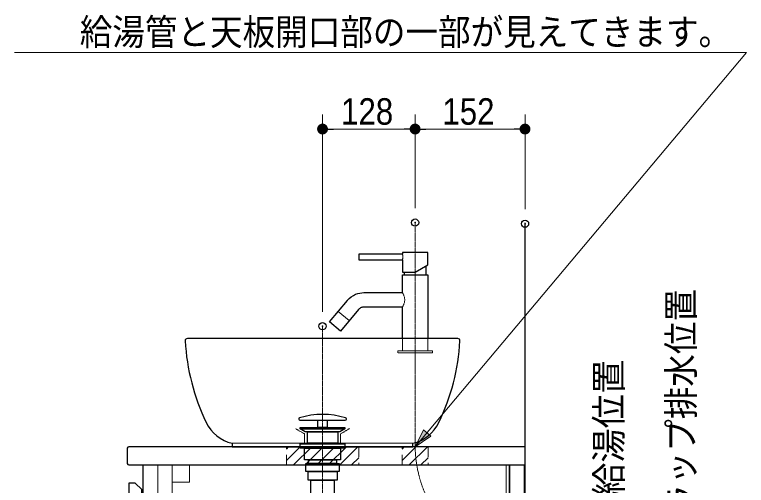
# Model space of a CAD drawing. Units: millimetres, scale not verified. Extents: x -6062 to 6062, y -3045 to 3045.
# Drawn here: x -3978 to -2966, y -1433 to -782 of the extents above; entities that cross this region are included whole.
import ezdxf
from ezdxf.enums import TextEntityAlignment as Align

# ---------------------------------------------------------------- set-up
doc = ezdxf.new("R2010")
doc.units = ezdxf.units.MM
doc.header["$LTSCALE"] = 20
doc.header["$PDMODE"] = 32
doc.header["$PDSIZE"] = 10
doc.linetypes.add('USER1', pattern=[1.11, 0.71, -0.4])
doc.linetypes.add('USER2', pattern=[2.91, 1.76, -0.4, 0.35, -0.4])
for name, color, linetype, lineweight in [('0-1_2寸法-2', 7, 'Continuous', 15), ('0-2_0', 7, 'Continuous', 25), ('0-4_2寸法-1', 7, 'Continuous', 15), ('0-5_5ボウル・キャビネット', 7, 'Continuous', 15), ('0-6_2寸法-3', 7, 'Continuous', 15), ('0-8_4給排水', 7, 'Continuous', 30)]:
    doc.layers.add(name, color=color, linetype=linetype, lineweight=lineweight)
doc.layers.add('0-3_Defpoints', color=7, linetype='Continuous')
doc.styles.add('ＭＳ Ｐゴシック', font='')
doc.styles.get('ＭＳ Ｐゴシック').set_extended_font_data('MS PGothic')

# ---------------------------------------------------------------- blocks, each defined once
blk = doc.blocks.new('グループ-8')
at = {"layer": '0-5_5ボウル・キャビネット', "lineweight": 30}
blk.add_line((-40700, -27640), (-40700, -28060), dxfattribs=at)
blk.add_lwpolyline([(-40660, -28100), (-29700, -28100), (-29700, -27600), (-40660, -27600)], dxfattribs=at)
for points in [[(-40260, -28100), (-29720, -28100), (-29720, -41400), (-40260, -41400)], [(-40660, -40520), (-40580, -40600), (-40300, -40600), (-40300, -28780), (-40480, -28600), (-40660, -28600)]]:
    blk.add_lwpolyline(points, close=True, dxfattribs=at)
for centre, start, end in [((-40660, -27640), 90, 180), ((-40660, -28060), 180, 270)]:
    blk.add_arc(centre, 40, start, end, dxfattribs=at)
blk = doc.blocks.new('グループ-9')
at = {"layer": '0-5_5ボウル・キャビネット', "linetype": 'USER1'}
for p, q in [((-30220, -41400), (-30220, -28100)), ((-30120, -41400), (-30120, -28100)), ((-37920, -39600), (-30920, -39600))]:
    blk.add_line(p, q, dxfattribs=at)
for points in [[(-39860, -28100), (-39460, -28100), (-39460, -29700), (-39860, -29700)], [(-39460, -28100), (-38980, -28100), (-38980, -28580), (-39460, -28580)], [(-30220, -28100), (-30140, -28100), (-30140, -41360), (-30220, -41360)], [(-39900, -29475), (-40040, -29475), (-40040, -29235), (-39900, -29235), (-39900, -29115), (-40340, -29115), (-40340, -29595), (-39900, -29595)], [(-30120, -29100), (-29760, -29100), (-29760, -30700), (-30120, -30700)], [(-40040, -29235), (-39910, -29235), (-39910, -29475), (-40040, -29475)], [(-30120, -36600), (-29760, -36600), (-29760, -38200), (-30120, -38200)], [(-40260, -39600), (-37920, -39600), (-37920, -39280), (-38220, -39280), (-38220, -39200), (-40260, -39200)], [(-38210, -39200), (-30630, -39200), (-30630, -39280), (-38210, -39280)], [(-30620, -39280), (-30920, -39280), (-30920, -39600), (-30220, -39600), (-30220, -39200), (-30620, -39200)], [(-30120, -39200), (-29760, -39200), (-29760, -41360), (-30120, -41360)], [(-39660, -39600), (-39260, -39600), (-39260, -41360), (-39620, -41360), (-39660, -41320)], [(-39260, -39600), (-38780, -39600), (-38780, -40080), (-39260, -40080)], [(-39900, -40065), (-40040, -40065), (-40040, -39825), (-39900, -39825), (-39900, -39705), (-40340, -39705), (-40340, -40185), (-39900, -40185)], [(-40040, -39825), (-39910, -39825), (-39910, -40065), (-40040, -40065)]]:
    blk.add_lwpolyline(points, close=True, dxfattribs=at)
blk = doc.blocks.new('グループ-11')
at = {"layer": '0-5_5ボウル・キャビネット', "lineweight": 30}
blk.add_lwpolyline([(-41700, -41400), (-29700, -41400), (-29700, -21400)], dxfattribs=at)
at = {"layer": '0-5_5ボウル・キャビネット'}
for name in ['グループ-8', 'グループ-9']:
    blk.add_blockref(name, (0, 0), dxfattribs=at)
blk = doc.blocks.new('_Dot')
at = {"layer": '0-2_0'}
blk.add_line((-10, 0), (-20, 0), dxfattribs=at)
for points in [[(0, 0), (-10, 0), (-9.92, 1.25)], [(0, 0), (-9.92, -1.25), (-10, 0)], [(0, 0), (-9.92, 1.25), (-9.69, 2.49)], [(0, 0), (-9.69, -2.49), (-9.92, -1.25)], [(0, 0), (-9.69, 2.49), (-9.3, 3.68)], [(0, 0), (-9.3, -3.68), (-9.69, -2.49)], [(0, 0), (-9.3, 3.68), (-8.76, 4.82)], [(0, 0), (-8.76, -4.82), (-9.3, -3.68)], [(0, 0), (-8.76, 4.82), (-8.09, 5.88)], [(0, 0), (-8.09, -5.88), (-8.76, -4.82)], [(0, 0), (-8.09, 5.88), (-7.29, 6.85)], [(0, 0), (-7.29, -6.85), (-8.09, -5.88)], [(0, 0), (-7.29, 6.85), (-6.37, 7.71)], [(0, 0), (-6.37, -7.71), (-7.29, -6.85)], [(0, 0), (-6.37, 7.71), (-5.36, 8.44)], [(0, 0), (-5.36, -8.44), (-6.37, -7.71)], [(0, 0), (-5.36, 8.44), (-4.26, 9.05)], [(0, 0), (-4.26, -9.05), (-5.36, -8.44)], [(0, 0), (-4.26, 9.05), (-3.09, 9.51)], [(0, 0), (-3.09, -9.51), (-4.26, -9.05)], [(0, 0), (-3.09, 9.51), (-1.87, 9.82)], [(0, 0), (-1.87, -9.82), (-3.09, -9.51)], [(0, 0), (-1.87, 9.82), (-0.63, 9.98)], [(0, 0), (-0.63, -9.98), (-1.87, -9.82)], [(0, 0), (-0.63, 9.98), (0.63, 9.98)], [(0, 0), (0.63, -9.98), (-0.63, -9.98)], [(0, 0), (0.63, 9.98), (1.87, 9.82)], [(0, 0), (1.87, 9.82), (3.09, 9.51)], [(0, 0), (3.09, 9.51), (4.26, 9.05)], [(0, 0), (4.26, 9.05), (5.36, 8.44)], [(0, 0), (5.36, 8.44), (6.37, 7.71)], [(0, 0), (6.37, 7.71), (7.29, 6.85)], [(0, 0), (7.29, 6.85), (8.09, 5.88)], [(0, 0), (8.09, 5.88), (8.76, 4.82)], [(0, 0), (8.76, 4.82), (9.3, 3.68)], [(0, 0), (9.3, 3.68), (9.69, 2.49)], [(0, 0), (9.69, 2.49), (9.92, 1.25)], [(0, 0), (9.92, 1.25), (10, 0)], [(0, 0), (1.87, -9.82), (0.63, -9.98)], [(0, 0), (3.09, -9.51), (1.87, -9.82)], [(0, 0), (4.26, -9.05), (3.09, -9.51)], [(0, 0), (5.36, -8.44), (4.26, -9.05)], [(0, 0), (6.37, -7.71), (5.36, -8.44)], [(0, 0), (7.29, -6.85), (6.37, -7.71)], [(0, 0), (8.09, -5.88), (7.29, -6.85)], [(0, 0), (8.76, -4.82), (8.09, -5.88)], [(0, 0), (9.3, -3.68), (8.76, -4.82)], [(0, 0), (9.69, -2.49), (9.3, -3.68)], [(0, 0), (9.92, -1.25), (9.69, -2.49)], [(0, 0), (10, 0), (9.92, -1.25)]]:
    blk.add_solid(points, dxfattribs=at)
blk = doc.blocks.new('グループ-32')
at = {"layer": '0-5_5ボウル・キャビネット', "lineweight": 30}
blk.add_line((-31560, -24600), (-39040, -24600), dxfattribs=at)
at = {"layer": '0-5_5ボウル・キャビネット'}
blk.add_line((-32800, -27500), (-37800, -27500), dxfattribs=at)
at = {"layer": '0-5_5ボウル・キャビネット', "lineweight": 30}
blk.add_lwpolyline([(-37800, -27500), (-37800, -27600), (-32800, -27600), (-32800, -27500)], dxfattribs=at)
for centre, radius, start, end in [((-39040, -24660), 60, 90, 183.23275), ((-33109.5, -24325), 6000, 183.23275, 205.66664), ((-37490.5, -24325), 6000, 334.33336, 356.76725), ((-31560, -24660), 60, 356.76725, 90), ((-37556.5, -26462.1), 1066.1, 205.66664, 256.7978), ((-33043.5, -26462.1), 1066.1, 283.2022, 334.33336)]:
    blk.add_arc(centre, radius, start, end, dxfattribs=at)
blk = doc.blocks.new('グループ-33')
at = {"layer": '0-5_5ボウル・キャビネット', "linetype": 'USER1'}
blk.add_lwpolyline([(-34550, -27091.1), (-34800, -27240), (-34800, -27520), (-35800, -27520), (-35800, -27240), (-36050, -27091.1)], dxfattribs=at)
at = {"layer": '0-5_5ボウル・キャビネット'}
blk.add_blockref('グループ-32', (0, 0), dxfattribs=at)
blk = doc.blocks.new('止水栓_側面')
at = {"layer": '0-8_4給排水', "linetype": 'USER2', "lineweight": 15}
blk.add_line((-3010, 0), (1000, 0), dxfattribs=at)
at = {"layer": '0-8_4給排水'}
blk.add_lwpolyline([(-900, 1200), (-900, 600), (-1200, 600), (-1200, 1200)], dxfattribs=at)
for points in [[(-1950, 660), (-1850, 660), (-1850, 300), (-1950, 300)], [(-1330, 600), (-770, 600), (-770, 360), (-1330, 360)], [(-200, 600), (0, 600), (0, -600), (-200, -600)], [(-1450, -300), (-2010, -300), (-2010, 300), (-1450, 300)], [(-1450, 240), (-1430, 240), (-1430, -240), (-1450, -240)], [(-1430, 298), (-200, 298), (-200, -298), (-1430, -298)], [(-1250, 360), (-850, 360), (-850, 298), (-1250, 298)]]:
    blk.add_lwpolyline(points, close=True, dxfattribs=at)
blk = doc.blocks.new('グループ-37')
at = {"layer": '0-8_4給排水', "linetype": 'USER1', "lineweight": 15}
for p, q in [((-33090, -24600), (-33090, -24940)), ((-32390, -24940), (-32390, -24600))]:
    blk.add_line(p, q, dxfattribs=at)
blk.add_lwpolyline([(-32260, -25000), (-33220, -25000), (-33220, -24940), (-32260, -24940)], close=True, dxfattribs=at)
blk = doc.blocks.new('グループ-38')
at = {"layer": '0-8_4給排水'}
for p, q in [((-32440, -22586.8), (-32440, -22840)), ((-33040, -22760), (-33040, -22840))]:
    blk.add_line(p, q, dxfattribs=at)
at = {"layer": '0-8_4給排水', "lineweight": 15}
blk.add_line((-34562.2, -24104), (-34868.6, -23846.9), dxfattribs=at)
at = {"layer": '0-8_4給排水', "linetype": 'USER2', "lineweight": 15}
blk.add_line((-31825.2, -29967.1), (-32184.8, -29413.2), dxfattribs=at)
for points in [[(-32740, -25500), (-32740, -24920), (-32740, -21390)], [(-32740, -27538.2), (-32740, -27508.4), (-32740, -26980.3), (-32740, -25000)], [(-31270, -32400), (-31270, -31871.9), (-31270, -31842.1)]]:
    blk.add_lwpolyline(points, dxfattribs=at)
at = {"layer": '0-8_4給排水'}
blk.add_lwpolyline([(-34300, -22420), (-33090, -22420), (-33090, -22760), (-32740, -22760), (-32390.1, -22558), (-32390, -22220), (-33090, -22220), (-33090, -22260), (-34300, -22260)], close=True, dxfattribs=at)
at = {"layer": '0-8_4給排水', "lineweight": 15}
for points in [[(-33090, -22260), (-33089.9, -22260.4), (-33089.6, -22261.6), (-33089.2, -22263.6), (-33088.6, -22266.4), (-33087.9, -22269.8), (-33087.1, -22274), (-33086.2, -22278.7), (-33085.3, -22284.1), (-33084.4, -22289.9), (-33083.5, -22296.2), (-33082.7, -22302.9), (-33082.1, -22309.9), (-33081.5, -22317.2), (-33081.1, -22324.7), (-33080.8, -22332.3), (-33080.7, -22340), (-33080.8, -22344), (-33080.8, -22348.1), (-33081.1, -22356.1), (-33081.6, -22363.9), (-33082.2, -22371.4), (-33082.9, -22378.5), (-33083.7, -22385.3), (-33084.6, -22391.5), (-33085.5, -22397.3), (-33086.4, -22402.4), (-33087.3, -22407), (-33088, -22410.9), (-33088.7, -22414.2), (-33089.3, -22416.7), (-33089.7, -22418.5), (-33089.9, -22419.6), (-33090, -22420)], [(-33090, -23328), (-33089.4, -23329), (-33087.7, -23332.1), (-33084.9, -23337.2), (-33081.1, -23344.1), (-33076.5, -23352.7), (-33071.3, -23362.9), (-33065.7, -23374.6), (-33059.7, -23387.6), (-33053.7, -23401.8), (-33047.9, -23417.2), (-33042.3, -23433.7), (-33037.3, -23451.2), (-33033.1, -23469.6), (-33029.9, -23488.8), (-33027.9, -23508.5), (-33027.2, -23528.5), (-33028, -23548.6), (-33030.1, -23568.5), (-33033.4, -23587.7), (-33037.7, -23606.3), (-33042.8, -23623.9), (-33048.5, -23640.5), (-33054.4, -23655.9), (-33060.5, -23670.1), (-33066.4, -23683), (-33072, -23694.4), (-33077.1, -23704.4), (-33081.5, -23712.7), (-33085.1, -23719.3), (-33087.8, -23724.1), (-33089.4, -23727.1), (-33090, -23728)]]:
    blk.add_lwpolyline(points, dxfattribs=at)
at = {"layer": '0-8_4給排水'}
blk.add_lwpolyline([(-33090, -24600), (-33090, -23728), (-34153.5, -23728), (-34173.2, -23729), (-34192.7, -23731.9), (-34211.8, -23736.7), (-34230.4, -23743.4), (-34251.9, -23753.9), (-34271.9, -23766.9), (-34290.3, -23782.1), (-34306.7, -23799.5), (-34803.9, -24392), (-35110.3, -24134.9), (-34613.1, -23542.3), (-34611.4, -23540.3), (-34560.6, -23487.3), (-34505.1, -23441.9), (-34446.6, -23404.5), (-34384.2, -23374.2), (-34328.5, -23354.1), (-34271.1, -23339.7), (-34212.6, -23330.9), (-34153.5, -23328), (-33090, -23328), (-33090, -22840), (-32390, -22840), (-32390, -24600)], dxfattribs=at)
at = {"layer": '0-8_4給排水', "linetype": 'USER2', "lineweight": 15}
for centre, start, end in [((-29296.4, -27538.2), 180, 212.98944), ((-34713.6, -31842.1), 0, 32.98944)]:
    blk.add_arc(centre, 3443.6, start, end, dxfattribs=at)
at = {"layer": '0-8_4給排水'}
for name, p in [('グループ-37', (0, 0)), ('止水栓_側面', (-30220, -33000))]:
    blk.add_blockref(name, p, dxfattribs=at)
blk = doc.blocks.new('グループ-39')
at = {"layer": '0-8_4給排水', "linetype": 'USER2', "lineweight": 15}
blk.add_line((-35300, -24260), (-35300, -32900), dxfattribs=at)
at = {"layer": '0-8_4給排水'}
for p, q in [((-35960, -26825.2), (-35960, -26830)), ((-35930, -26860), (-34670, -26860)), ((-34640, -26830), (-34640, -26825.2))]:
    blk.add_line(p, q, dxfattribs=at)
for points in [[(-35430, -26860), (-35170, -26860), (-35170, -27060), (-35430, -27060)], [(-35920, -27060), (-34680, -27060), (-34680, -27100), (-35920, -27100)], [(-35781.3, -27180), (-35920, -27100), (-34680, -27100), (-34820.2, -27180)], [(-35720, -27180), (-34880, -27180), (-34880, -27500), (-35720, -27500)], [(-35920, -27520), (-34680, -27520), (-34680, -27640), (-35920, -27640)], [(-35380, -27500), (-35220, -27500), (-35220, -27520), (-35380, -27520)], [(-35800, -27640), (-34800, -27640), (-34800, -27960), (-35800, -27960)], [(-35760, -28060), (-34840, -28060), (-34840, -28280), (-35760, -28280)], [(-35690, -27960), (-34910, -27960), (-34910, -28060), (-35690, -28060)], [(-35700, -28280), (-34900, -28280), (-34900, -28520), (-35700, -28520)], [(-35620, -28520), (-34980, -28520), (-34980, -29880), (-35620, -29880)]]:
    blk.add_lwpolyline(points, close=True, dxfattribs=at)
for centre, radius, start, end in [((-35300, -28862.5), 2162.5, 72.8168, 107.1832), ((-35930, -26825.2), 30, 107.1832, 180), ((-35930, -26830), 30, 180, 270), ((-34670, -26830), 30, 270, 0), ((-34670, -26825.2), 30, 0, 72.8168)]:
    blk.add_arc(centre, radius, start, end, dxfattribs=at)

msp = doc.modelspace()

# ---------------------------------------------------------------- linework, layer by layer
at = {"layer": '0-3_Defpoints'}
for p in [(-3424.5, -940), (-3424.5, -1069.5), (-3272.5, -1071), (-3552.5, -1213)]:
    msp.add_point(p, dxfattribs=at)
at = {"layer": '0-4_2寸法-1'}
for p, q in [((-3552.5, -1193), (-3552.5, -920)), ((-3424.5, -1049.5), (-3424.5, -920)), ((-3424.5, -1049.5), (-3424.5, -920)), ((-3272.5, -1051), (-3272.5, -920)), ((-3537.49, -940), (-3439.51, -940)), ((-3287.51, -940), (-3409.49, -940))]:
    msp.add_line(p, q, dxfattribs=at)
at = {"layer": '0-5_5ボウル・キャビネット'}
for p, q in [((-3602.5, -1383), (-3599.5, -1380)), ((-3602.5, -1399), (-3583.5, -1380)), ((-3592.5, -1405), (-3567.5, -1380)), ((-3576.5, -1405), (-3551.5, -1380)), ((-3560.5, -1405), (-3535.5, -1380)), ((-3544.5, -1405), (-3519.5, -1380)), ((-3528.5, -1405), (-3503.5, -1380)), ((-3442.5, -1383), (-3439.5, -1380)), ((-3442.5, -1399), (-3423.5, -1380)), ((-3432.5, -1405), (-3407.5, -1380)), ((-3512.5, -1405), (-3502.5, -1395)), ((-3416.5, -1405), (-3406.5, -1395))]:
    msp.add_line(p, q, dxfattribs=at)
at = {"layer": '0-5_5ボウル・キャビネット', "linetype": 'USER1'}
for points in [[(-3602.5, -1380), (-3502.5, -1380), (-3502.5, -1405), (-3602.5, -1405)], [(-3442.5, -1380), (-3406.5, -1380), (-3406.5, -1405), (-3442.5, -1405)]]:
    msp.add_lwpolyline(points, close=True, dxfattribs=at)
at = {"layer": '0-6_2寸法-3'}
msp.add_lwpolyline([(-3424.5, -1380), (-2966.35, -834), (-3978.35, -834)], dxfattribs=at)
at = {"layer": '0-6_2寸法-3', "lineweight": 5}
msp.add_lwpolyline([(-3402.7, -1365.3), (-3424.5, -1380), (-3412.98, -1356.37)], close=True, dxfattribs=at)
at = {"layer": '0-6_2寸法-3'}
msp.add_solid([(-3402.7, -1365.3), (-3412.98, -1356.37), (-3424.5, -1380)], dxfattribs=at)

# ---------------------------------------------------------------- block references
at = {"layer": '0-4_2寸法-1', "xscale": 0.7503418, "yscale": 0.7503418, "rotation": 180}
for p in [(-3552.5, -940), (-3424.5, -940)]:
    msp.add_blockref('_Dot', p, dxfattribs=at)
at = {"layer": '0-4_2寸法-1', "xscale": 0.7503418, "yscale": 0.7503418}
for p in [(-3424.5, -940), (-3272.5, -940)]:
    msp.add_blockref('_Dot', p, dxfattribs=at)
at = {"layer": '0-5_5ボウル・キャビネット', "xscale": 0.05, "yscale": 0.05}
for name in ['グループ-11', 'グループ-33']:
    msp.add_blockref(name, (-1787.5, 0), dxfattribs=at)
at = {"layer": '0-8_4給排水', "xscale": 0.05, "yscale": 0.05}
for name in ['グループ-38', 'グループ-39']:
    msp.add_blockref(name, (-1787.5, 0), dxfattribs=at)

# ---------------------------------------------------------------- texts
at = {"layer": '0-1_2寸法-2', "style": 'ＭＳ Ｐゴシック'}
for s, width, p in [('Pトラップ排水位置', 0.9, (-3027.48, -1550.42)), ('壁給水・給湯位置', 0.95, (-3127.38, -1639.36))]:
    msp.add_text(s, height=36.66, rotation=90, dxfattribs=dict(at, width=width)).set_placement(p, align=Align.BOTTOM_LEFT)
at = {"layer": '0-4_2寸法-1', "style": 'ＭＳ Ｐゴシック', "width": 0.9}
for s, p in [('128', (-3526.83, -944.96)), ('152', (-3386.72, -944.96))]:
    msp.add_text(s, height=36.66, dxfattribs=at).set_placement(p, align=Align.BOTTOM_LEFT)
at = {"layer": '0-6_2寸法-3', "style": 'ＭＳ Ｐゴシック', "width": 0.9}
msp.add_text('\u3000\u3000給湯管と天板開口部の一部が見えてきます。', height=36.69, dxfattribs=at).set_placement((-3978.35, -834.92), align=Align.BOTTOM_LEFT)

doc.saveas('drawing.dxf')
